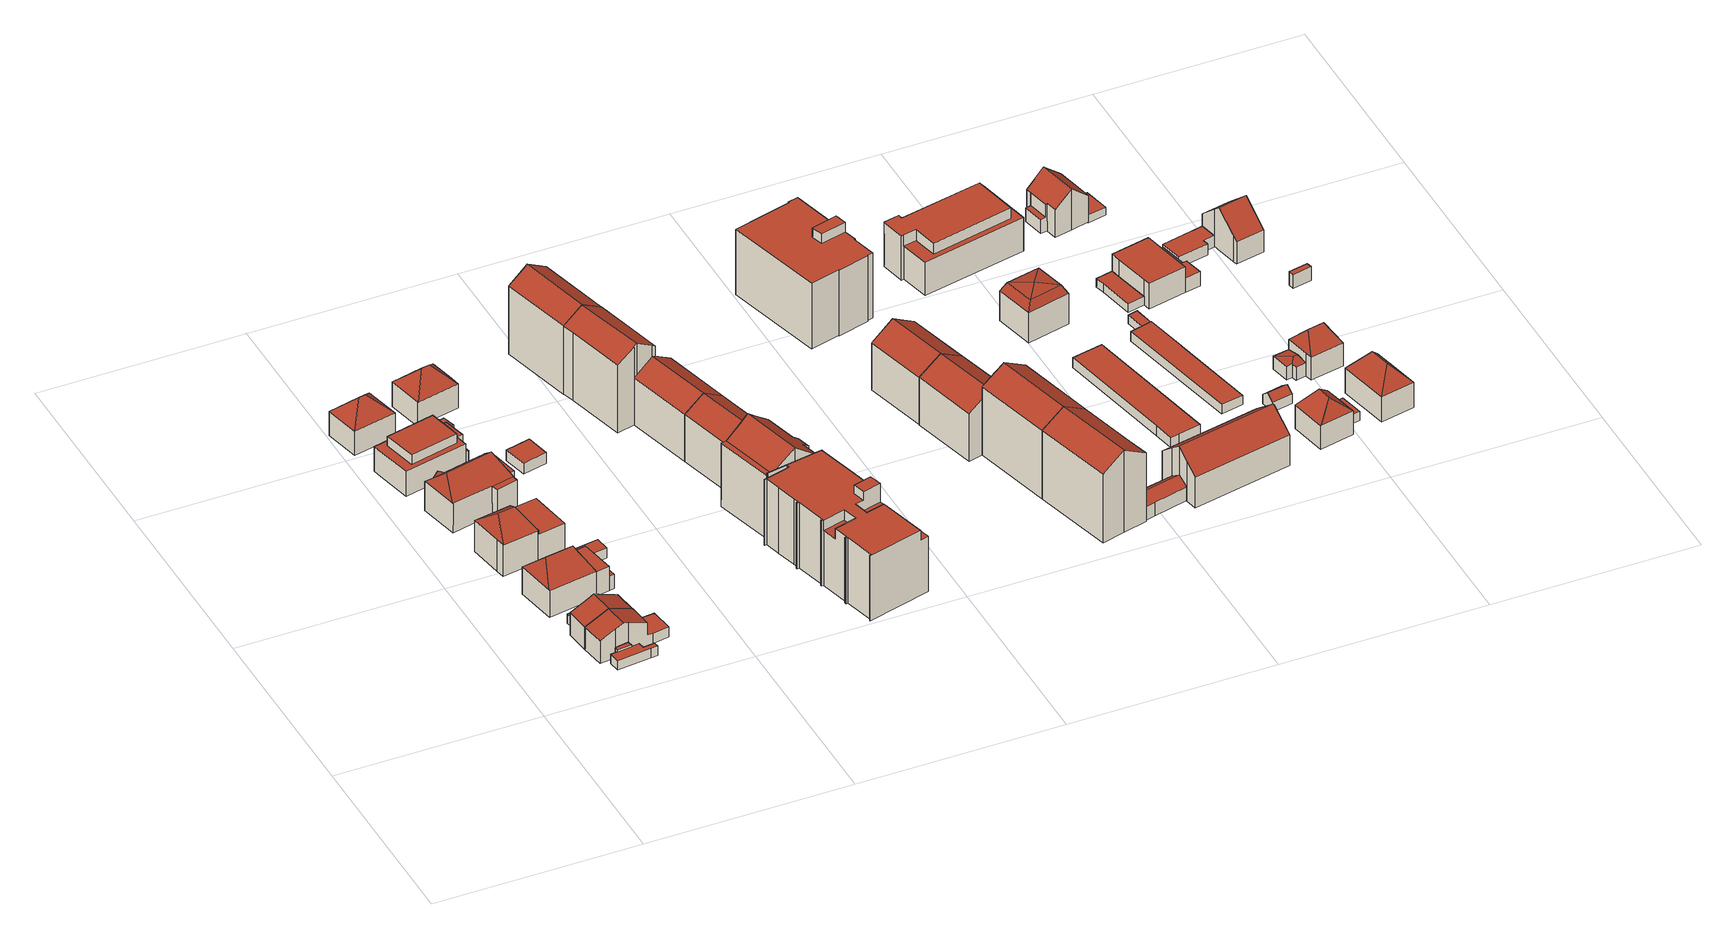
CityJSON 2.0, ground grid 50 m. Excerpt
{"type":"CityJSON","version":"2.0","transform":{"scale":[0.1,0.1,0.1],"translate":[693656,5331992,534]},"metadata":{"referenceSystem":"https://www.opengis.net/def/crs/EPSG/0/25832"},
"CityObjects":{
"building1":{"type":"Building","attributes":{"Gemeindeschluessel":"09162000","HoeheDach":"537.433","HoeheGrund":"534.590","Methode":"3100","NiedrigsteTraufeDesGebaeudes":"537.433","Geometrietyp2DReferenz":"3000","function":"51009_1610","roofType":"1000","measuredHeight":2.84},"geometry":[{"type":"MultiSurface","lod":"2","boundaries":[[[0,1,2,3]],[[4,5,2,1]],[[6,4,1,0]],[[5,7,3,2]],[[7,6,0,3]],[[7,5,4,6]]],"semantics":{"surfaces":[{"type":"GroundSurface"},{"type":"WallSurface"},{"type":"RoofSurface"}],"values":[0,1,1,1,1,2]}}]},
"building2":{"type":"Building","attributes":{"Gemeindeschluessel":"09162000","HoeheDach":"536.976","HoeheGrund":"534.520","Methode":"1000","NiedrigsteTraufeDesGebaeudes":"536.976","Geometrietyp2DReferenz":"3000","function":"31001_2000","roofType":"1000","measuredHeight":2.46},"geometry":[{"type":"MultiSurface","lod":"2","boundaries":[[[8,9,10,11]],[[12,13,14,15]],[[16,17,18,19]],[[20,21,9,8]],[[15,22,20,8,11,16,19,23,12]],[[24,22,15,14]],[[24,14,13,25,18,17,10,9,21]],[[11,10,17,16]],[[23,25,13,12]],[[19,18,25,23]],[[22,24,21,20]]],"semantics":{"surfaces":[{"type":"WallSurface"},{"type":"GroundSurface"},{"type":"RoofSurface"}],"values":[0,0,0,0,1,0,2,0,0,0,0]}}]},
"building3":{"type":"Building","attributes":{"Gemeindeschluessel":"09162000","HoeheDach":"536.908","HoeheGrund":"534.530","Methode":"1000","NiedrigsteTraufeDesGebaeudes":"536.908","Geometrietyp2DReferenz":"3000","function":"31001_2000","roofType":"1000","measuredHeight":2.38},"geometry":[{"type":"MultiSurface","lod":"2","boundaries":[[[26,27,28,29]],[[27,30,31,28]],[[32,26,29,33]],[[34,32,33,35]],[[32,34,36,30,27,26]],[[36,34,35,37]],[[29,28,31,37,35,33]],[[30,36,37,31]]],"semantics":{"surfaces":[{"type":"WallSurface"},{"type":"RoofSurface"},{"type":"GroundSurface"}],"values":[0,0,0,0,1,0,2,0]}}]},
"building4":{"type":"Building","attributes":{"Gemeindeschluessel":"09162000","HoeheDach":"537.511","HoeheGrund":"534.600","Methode":"3100","NiedrigsteTraufeDesGebaeudes":"537.511","Geometrietyp2DReferenz":"3000","function":"51009_1610","roofType":"1000","measuredHeight":2.91},"geometry":[{"type":"MultiSurface","lod":"2","boundaries":[[[38,39,40,41]],[[39,38,42,43]],[[40,39,43,44]],[[41,40,44,45]],[[38,41,45,42]],[[45,44,43,42]]],"semantics":{"surfaces":[{"type":"RoofSurface"},{"type":"WallSurface"},{"type":"GroundSurface"}],"values":[0,1,1,1,1,2]}}]},
"building5":{"type":"Building","attributes":{"Gemeindeschluessel":"09162000","HoeheDach":"543.090","HoeheGrund":"534.560","Methode":"2000","NiedrigsteTraufeDesGebaeudes":"537.592","Geometrietyp2DReferenz":"3000","function":"31001_1000","roofType":"3100","measuredHeight":8.53,"storeysAboveGround":2},"geometry":[{"type":"MultiSurface","lod":"2","boundaries":[[[46,42,47,48,49,50]],[[49,48,51,52]],[[46,50,53,54]],[[52,53,50,49]],[[55,56,57,58,59]],[[60,59,58,45]],[[61,60,45,42,46,54]],[[61,55,59,60]],[[42,45,58,57,47]],[[61,54,53,52,51,56,55]],[[56,51,48,47,57]]],"semantics":{"surfaces":[{"type":"WallSurface"},{"type":"RoofSurface"},{"type":"GroundSurface"}],"values":[0,0,0,1,1,0,2,0,0,0,1]}}]},
"building6":{"type":"Building","attributes":{"Gemeindeschluessel":"09162000","HoeheDach":"543.070","HoeheGrund":"534.570","Methode":"2000","NiedrigsteTraufeDesGebaeudes":"537.320","Geometrietyp2DReferenz":"3000","function":"31001_1000","roofType":"3100","measuredHeight":8.5,"storeysAboveGround":2},"geometry":[{"type":"MultiSurface","lod":"2","boundaries":[[[62,63,64,65]],[[66,67,68,69,56]],[[54,70,63,62]],[[71,72,73,74]],[[65,64,75,76]],[[77,73,72,75,64,63,70,78]],[[78,69,68,77]],[[79,80,66,56,55]],[[81,79,55,61]],[[2,80,79,81]],[[2,3,67,66,80]],[[3,2,81,61,54,62,65,76,71,74]],[[76,75,72,71]],[[3,74,73,77,68,67]],[[54,61,55,56,69,78,70]]],"semantics":{"surfaces":[{"type":"WallSurface"},{"type":"RoofSurface"},{"type":"GroundSurface"}],"values":[0,1,0,0,0,1,0,1,0,0,0,2,0,0,0]}}]},
"building7":{"type":"Building","attributes":{"Gemeindeschluessel":"09162000","HoeheDach":"546.330","HoeheGrund":"534.430","Methode":"2000","NiedrigsteTraufeDesGebaeudes":"538.160","Geometrietyp2DReferenz":"3000","function":"31001_1000","roofType":"3200","measuredHeight":11.9,"storeysAboveGround":3},"geometry":[{"type":"MultiSurface","lod":"2","boundaries":[[[82,83,84,85,86]],[[87,88,89,90]],[[84,91,92,93,94,85]],[[95,96,88,87,97,98,99]],[[100,101,82,86,102]],[[85,94,86]],[[103,104,105,106,99,98]],[[107,108,83,82,101,100,96,95,109,110,111]],[[86,94,93,102]],[[110,105,104,111]],[[90,112,97,87]],[[109,106,105,110]],[[108,91,84,83]],[[92,113,89,88,102,93]],[[107,111,104,103,112,90,89,113]],[[100,102,88,96]],[[108,107,113,92,91]],[[95,99,106,109]],[[98,97,112,103]]],"semantics":{"surfaces":[{"type":"WallSurface"},{"type":"RoofSurface"},{"type":"GroundSurface"}],"values":[0,0,1,0,0,1,1,2,1,0,1,0,0,1,0,0,0,0,0]}}]},
"building8":{"type":"Building","attributes":{"Gemeindeschluessel":"09162000","HoeheDach":"546.930","HoeheGrund":"534.476","Methode":"2000","NiedrigsteTraufeDesGebaeudes":"541.800","Geometrietyp2DReferenz":"3000","function":"31001_1000","roofType":"3200","measuredHeight":12.45,"storeysAboveGround":3},"geometry":[{"type":"MultiSurface","lod":"2","boundaries":[[[114,115,116,117,118]],[[119,120,121,122,123]],[[124,115,114,125,126,127,128,129]],[[125,114,118,130,131]],[[123,132,133,119]],[[126,125,131,132,123]],[[118,117,134,130]],[[124,129,120,119,133,135,136]],[[126,123,122,127]],[[127,122,121,128]],[[116,136,135,137,134,117]],[[135,133,132,137]],[[130,134,137,132,131]],[[128,121,120,129]],[[124,136,116,115]]],"semantics":{"surfaces":[{"type":"WallSurface"},{"type":"RoofSurface"},{"type":"GroundSurface"}],"values":[0,1,2,0,0,0,1,0,0,0,1,1,1,0,0]}}]},
"building9":{"type":"Building","attributes":{"Gemeindeschluessel":"09162000","HoeheDach":"545.220","HoeheGrund":"534.450","Methode":"2000","NiedrigsteTraufeDesGebaeudes":"540.860","Geometrietyp2DReferenz":"3000","function":"31001_1000","roofType":"3200","measuredHeight":10.77,"storeysAboveGround":2},"geometry":[{"type":"MultiSurface","lod":"2","boundaries":[[[138,139,140,141]],[[142,140,143]],[[141,140,142,144]],[[145,146,139]],[[142,143,146,145]],[[144,142,145,147]],[[147,138,141,144]],[[146,143,140,139]],[[147,145,139,138]]],"semantics":{"surfaces":[{"type":"WallSurface"},{"type":"RoofSurface"},{"type":"GroundSurface"}],"values":[0,1,0,1,1,0,2,1,0]}}]},
"building10":{"type":"Building","attributes":{"Gemeindeschluessel":"09162000","HoeheDach":"546.510","HoeheGrund":"534.370","Methode":"2000","NiedrigsteTraufeDesGebaeudes":"542.050","Geometrietyp2DReferenz":"3000","function":"31001_1000","roofType":"3200","measuredHeight":12.14,"storeysAboveGround":3},"geometry":[{"type":"MultiSurface","lod":"2","boundaries":[[[148,149,150,151,152]],[[153,154,155,156,157]],[[158,148,152,157,156]],[[159,160,161,162,163,164,165,151,150,166]],[[167,168,169,170,171,165,164,172]],[[173,174,175,168,167]],[[176,177,170,169,178]],[[179,180,160,181]],[[181,160,159,182]],[[183,166,150,149]],[[158,156,155,184]],[[185,186,187,163,162]],[[188,185,162,161]],[[184,155,154,189]],[[190,189,154,153,191]],[[171,191,153,157,152,151,165]],[[187,172,164,163]],[[186,173,167,172,187]],[[177,190,191,171,170]],[[160,180,161]],[[188,161,180,179]],[[190,177,176,174,173,186,185,188,179,181,182,183,149,148,158,184,189]],[[176,178,175,174]],[[175,178,169,168]],[[183,182,159,166]]],"semantics":{"surfaces":[{"type":"WallSurface"},{"type":"RoofSurface"},{"type":"GroundSurface"}],"values":[0,1,0,1,1,0,0,0,0,0,0,0,0,0,0,1,1,0,0,1,0,2,0,1,0]}}]},
"building11":{"type":"Building","attributes":{"Gemeindeschluessel":"09162000","HoeheDach":"543.400","HoeheGrund":"534.323","Methode":"2000","NiedrigsteTraufeDesGebaeudes":"537.900","Geometrietyp2DReferenz":"3000","function":"31001_1000","roofType":"1000","measuredHeight":9.08,"storeysAboveGround":3},"geometry":[{"type":"MultiSurface","lod":"2","boundaries":[[[192,193,194,195,196,197]],[[198,199,200,201]],[[202,203,204,205]],[[206,207,208,209]],[[210,211,193,192,197,212,213,198,201,202,205,214,215,216]],[[201,200,203,202]],[[217,218,207,206]],[[219,220,216,215,214,221]],[[222,221,214,205,204]],[[212,223,224,213]],[[225,218,217,226,227,228]],[[229,230,220,219,221,231]],[[221,222,232,231]],[[197,196,223,212]],[[213,224,199,198]],[[211,233,194,193]],[[209,208,228,227]],[[207,218,225,228,208]],[[210,216,220,230,234]],[[210,234,233,211]],[[235,234,230,229,231,232]],[[195,194,233,234,235,232,222,204,203,200,199,224,223,196],[227,226,217,206,209]]],"semantics":{"surfaces":[{"type":"WallSurface"},{"type":"GroundSurface"},{"type":"RoofSurface"}],"values":[0,0,0,0,1,0,0,0,0,0,0,2,0,0,0,0,0,2,0,0,0,2]}}]},
"building12":{"type":"Building","attributes":{"Gemeindeschluessel":"09162000","HoeheDach":"537.116","HoeheGrund":"534.410","Methode":"1000","NiedrigsteTraufeDesGebaeudes":"537.116","Geometrietyp2DReferenz":"3000","function":"31001_2000","roofType":"1000","measuredHeight":2.71,"storeysAboveGround":1},"geometry":[{"type":"MultiSurface","lod":"2","boundaries":[[[236,237,238,239]],[[240,241,237,236]],[[237,241,242,238]],[[239,243,240,236]],[[239,238,242,243]],[[243,242,241,240]]],"semantics":{"surfaces":[{"type":"WallSurface"},{"type":"RoofSurface"},{"type":"GroundSurface"}],"values":[0,0,1,2,0,0]}}]},
"building13":{"type":"Building","attributes":{"Gemeindeschluessel":"09162000","HoeheDach":"537.000","HoeheGrund":"534.422","Methode":"2000","NiedrigsteTraufeDesGebaeudes":"537.000","Geometrietyp2DReferenz":"3000","function":"31001_2000","roofType":"1000","measuredHeight":2.58,"storeysAboveGround":1},"geometry":[{"type":"MultiSurface","lod":"2","boundaries":[[[244,245,246,247]],[[248,249,250,251]],[[248,251,252,244,247,253]],[[252,254,245,244]],[[251,250,254,252]],[[247,246,255,253]],[[255,246,245,254,250,249]],[[253,255,249,248]]],"semantics":{"surfaces":[{"type":"WallSurface"},{"type":"GroundSurface"},{"type":"RoofSurface"}],"values":[0,0,1,0,0,0,2,0]}}]},
"building14":{"type":"Building","attributes":{"Gemeindeschluessel":"09162000","HoeheDach":"545.300","HoeheGrund":"534.420","Methode":"2000","NiedrigsteTraufeDesGebaeudes":"540.833","Geometrietyp2DReferenz":"3000","function":"31001_1000","roofType":"3200","measuredHeight":10.88,"storeysAboveGround":2},"geometry":[{"type":"MultiSurface","lod":"2","boundaries":[[[256,257,258,259]],[[260,261,262,263]],[[261,264,265,262]],[[260,263,266,256,259,267]],[[268,258,257,269,270]],[[265,270,269,262]],[[268,270,265,264]],[[259,258,268,267]],[[260,267,268,264,261]],[[266,269,257,256]],[[263,262,269,266]]],"semantics":{"surfaces":[{"type":"WallSurface"},{"type":"RoofSurface"},{"type":"GroundSurface"}],"values":[0,0,1,2,1,1,1,0,0,0,0]}}]},
"building15":{"type":"Building","attributes":{"Gemeindeschluessel":"09162000","HoeheDach":"537.300","HoeheGrund":"534.429","Methode":"2000","NiedrigsteTraufeDesGebaeudes":"537.300","Geometrietyp2DReferenz":"3000","function":"31001_2000","roofType":"1000","measuredHeight":2.87,"storeysAboveGround":1},"geometry":[{"type":"MultiSurface","lod":"2","boundaries":[[[271,272,273,274]],[[271,275,276,272]],[[272,276,277,273]],[[274,278,275,271]],[[278,277,276,275]],[[273,277,278,274]]],"semantics":{"surfaces":[{"type":"GroundSurface"},{"type":"WallSurface"},{"type":"RoofSurface"}],"values":[0,1,1,1,2,1]}}]},
"building16":{"type":"Building","attributes":{"Gemeindeschluessel":"09162000","HoeheDach":"554.650","HoeheGrund":"534.880","Methode":"2000","NiedrigsteTraufeDesGebaeudes":"535.790","Geometrietyp2DReferenz":"3000","function":"31001_1000","roofType":"1000","measuredHeight":19.77,"storeysAboveGround":5},"geometry":[{"type":"MultiSurface","lod":"2","boundaries":[[[279,280,281,282,283]],[[284,285,286,287,288,289]],[[290,291,292,293,294,295]],[[296,297,298,299]],[[300,301,302,303]],[[304,305,306,307]],[[308,309,310,311]],[[312,313,314,315]],[[315,314,316,317]],[[318,319,320,321]],[[322,323,324,325]],[[326,327,328,329]],[[330,331,323,322]],[[298,297,332,333]],[[334,335,336,337,338,339]],[[340,341,342,343,344,280,279,345,346,347,284,289,348,349,350,312,315,317,318,321,351,329,328,330,322,325,352,353,354,355,356,357,299,298,333,358,359,308,311,360,361,362,363,364]],[[365,366,292,291,362,361]],[[341,340,294,293,367,368]],[[321,320,369,351]],[[318,317,316,305,304,303,302,319]],[[358,370,371,359]],[[372,365,361,360]],[[373,336,335,374,375,376]],[[376,375,377,378]],[[343,342,379,380,339,338]],[[357,381,296,299]],[[350,382,313,312]],[[354,383,384,355]],[[282,281,385,386]],[[344,385,281,280]],[[341,368,379,342]],[[289,288,387,348]],[[388,345,279,283]],[[311,310,372,360]],[[374,335,334,389]],[[332,370,358,333]],[[328,327,331,330]],[[294,340,364,295]],[[307,306,301,300]],[[390,391,287,286]],[[378,377,391,390]],[[304,307,300,303]],[[373,376,378,390,286,285,392,393,388,283]],[[351,369,326,329]],[[352,394,395,353]],[[348,387,396,349]],[[345,388,393,346]],[[359,371,309,308]],[[282,386,337,336,373,283]],[[325,324,394,352]],[[349,396,382,350]],[[355,384,397,356]],[[356,397,381,357]],[[346,393,392,347]],[[380,389,334,339]],[[363,290,295,364]],[[292,366,367,293]],[[344,343,338,337,386,385]],[[290,363,362,291]],[[326,369,320,319,302,301,306,305,316,314,313,382,396,387,288,287,391,377,375,374,389,380,379,368,367,366,365,372,310,309,371,370,332,297,296,381,397,384,383,395,394,324,323,331,327]],[[353,395,383,354]],[[347,392,285,284]]],"semantics":{"surfaces":[{"type":"WallSurface"},{"type":"RoofSurface"},{"type":"GroundSurface"}],"values":[0,0,1,0,0,0,0,0,0,0,0,0,0,0,1,2,0,0,0,0,0,0,0,0,0,0,0,0,1,0,0,0,0,0,0,0,0,0,0,0,0,1,1,0,0,0,0,0,0,0,0,0,0,0,0,0,0,0,0,1,0,0]}}]},
"building17":{"type":"Building","attributes":{"Gemeindeschluessel":"09162000","HoeheDach":"555.956","HoeheGrund":"534.720","Methode":"1000","NiedrigsteTraufeDesGebaeudes":"552.832","Geometrietyp2DReferenz":"3000","function":"31001_1000","roofType":"3100","measuredHeight":21.24,"storeysAboveGround":6},"geometry":[{"type":"MultiSurface","lod":"2","boundaries":[[[398,399,400,401,402,403,404]],[[405,406,407,408]],[[409,401,410,411]],[[412,400,399,413]],[[414,415,406,405]],[[416,403,402,417]],[[411,410,415,414]],[[408,407,418,419]],[[398,404,420,421,422]],[[418,407,406,415,410,401,400,423]],[[417,409,411,414,405,408,419,424,412,413,422,421,420,416]],[[417,402,401,409]],[[420,404,403,416]],[[424,423,400,412]],[[413,399,398,422]],[[419,418,423,424]]],"semantics":{"surfaces":[{"type":"RoofSurface"},{"type":"WallSurface"},{"type":"GroundSurface"}],"values":[0,1,1,1,1,1,1,1,1,0,2,1,1,1,1,1]}}]},
"building18":{"type":"Building","attributes":{"Gemeindeschluessel":"09162000","HoeheDach":"555.990","HoeheGrund":"534.520","Methode":"1000","NiedrigsteTraufeDesGebaeudes":"552.823","Geometrietyp2DReferenz":"3000","function":"31001_1000","roofType":"3100","measuredHeight":21.47,"storeysAboveGround":6},"geometry":[{"type":"MultiSurface","lod":"2","boundaries":[[[425,399,426,427]],[[428,429,427,430]],[[431,432,428,430,433,434]],[[433,426,399,434]],[[430,427,426,433]],[[423,425,427,429]],[[432,423,429,428]],[[431,425,423,432]],[[434,399,425,431]]],"semantics":{"surfaces":[{"type":"RoofSurface"},{"type":"WallSurface"},{"type":"GroundSurface"}],"values":[0,1,2,1,1,0,1,1,1]}}]},
"building19":{"type":"Building","attributes":{"Gemeindeschluessel":"09162000","HoeheDach":"555.900","HoeheGrund":"534.736","Methode":"2000","NiedrigsteTraufeDesGebaeudes":"549.100","Geometrietyp2DReferenz":"3000","function":"31001_9998","roofType":"3100","measuredHeight":21.16,"storeysAboveGround":5},"geometry":[{"type":"MultiSurface","lod":"2","boundaries":[[[435,436,437,438,439,440]],[[441,442,443,444,445]],[[438,437,446,447]],[[448,449,450,451]],[[435,452,453,454,448,451,455,456,457,458,436]],[[459,460,461,462]],[[455,451,450,463,464]],[[455,464,465,456]],[[462,461,466,467]],[[467,466,468,446,437,436,458,469]],[[448,454,442,441,449]],[[457,470,469,458]],[[452,444,443,453]],[[463,450,449,441,445,471]],[[459,462,467,469,470]],[[453,443,442,454]],[[447,472,439,438]],[[452,435,440,471,445,444]],[[446,468,472,447]],[[460,465,464,463,471,440,439,472,468,466,461]],[[465,460,459,470,457,456]]],"semantics":{"surfaces":[{"type":"WallSurface"},{"type":"RoofSurface"},{"type":"GroundSurface"}],"values":[0,1,1,0,2,0,0,0,0,0,0,0,0,1,1,0,0,0,0,1,0]}}]},
"building20":{"type":"Building","attributes":{"Gemeindeschluessel":"09162000","HoeheDach":"550.487","HoeheGrund":"534.710","Methode":"1000","NiedrigsteTraufeDesGebaeudes":"547.212","Geometrietyp2DReferenz":"3000","function":"31001_1000","roofType":"3100","measuredHeight":15.78,"storeysAboveGround":4},"geometry":[{"type":"MultiSurface","lod":"2","boundaries":[[[473,474,475,457]],[[476,475,474,477]],[[448,478,479,480]],[[478,481,482,476,477,479]],[[483,482,481,451]],[[480,479,477,484]],[[456,476,482,483]],[[451,481,478,448]],[[456,483,451,448,480,484,473,457]],[[457,475,476,456]],[[484,477,474,473]]],"semantics":{"surfaces":[{"type":"WallSurface"},{"type":"RoofSurface"},{"type":"GroundSurface"}],"values":[0,1,0,1,0,0,0,0,2,0,0]}}]},
"building21":{"type":"Building","attributes":{"Gemeindeschluessel":"09162000","HoeheDach":"550.501","HoeheGrund":"534.710","Methode":"1000","NiedrigsteTraufeDesGebaeudes":"547.191","Geometrietyp2DReferenz":"3000","function":"31001_1000","roofType":"3100","measuredHeight":15.79,"storeysAboveGround":4},"geometry":[{"type":"MultiSurface","lod":"2","boundaries":[[[417,485,486,416]],[[473,474,477,484]],[[411,487,488,409]],[[414,489,487,411]],[[477,474,490,491,486,485]],[[416,486,491,420]],[[484,477,479,480]],[[492,490,474,473]],[[489,479,477,485,488,487]],[[420,491,490,492]],[[409,488,485,417]],[[480,479,489,414]],[[484,480,414,411,409,417,416,420,492,473]]],"semantics":{"surfaces":[{"type":"WallSurface"},{"type":"RoofSurface"},{"type":"GroundSurface"}],"values":[0,0,0,0,1,0,0,0,1,0,0,0,2]}}]},
"building22":{"type":"Building","attributes":{"Gemeindeschluessel":"09162000","HoeheDach":"551.042","HoeheGrund":"534.720","Methode":"1000","NiedrigsteTraufeDesGebaeudes":"547.466","Geometrietyp2DReferenz":"3000","function":"31001_1000","roofType":"3100","measuredHeight":16.32,"storeysAboveGround":4},"geometry":[{"type":"MultiSurface","lod":"2","boundaries":[[[493,494,495,496,497]],[[497,496,498,499]],[[500,501,502,503,504]],[[505,506,494,493]],[[500,504,505,493,497,499,507]],[[508,498,496,495,502,501]],[[507,508,501,500]],[[504,503,506,505]],[[495,494,506,503,502]],[[499,498,508,507]]],"semantics":{"surfaces":[{"type":"WallSurface"},{"type":"GroundSurface"},{"type":"RoofSurface"}],"values":[0,0,0,0,1,2,0,0,2,0]}}]},
"building23":{"type":"Building","attributes":{"Gemeindeschluessel":"09162000","HoeheDach":"550.979","HoeheGrund":"534.750","Methode":"1000","NiedrigsteTraufeDesGebaeudes":"547.448","Geometrietyp2DReferenz":"3000","function":"31001_1000","roofType":"3100","measuredHeight":16.23,"storeysAboveGround":4},"geometry":[{"type":"MultiSurface","lod":"2","boundaries":[[[509,502,510,511,512]],[[513,514,502,509,515]],[[516,517,513,515,518]],[[517,519,514,513]],[[516,511,510,519,517]],[[515,509,512,518]],[[518,512,511,516]],[[502,514,519,510]]],"semantics":{"surfaces":[{"type":"RoofSurface"},{"type":"WallSurface"},{"type":"GroundSurface"}],"values":[0,1,2,1,1,1,1,0]}}]},
"building24":{"type":"Building","attributes":{"Gemeindeschluessel":"09162000","HoeheDach":"556.576","HoeheGrund":"534.720","Methode":"1000","NiedrigsteTraufeDesGebaeudes":"553.015","Geometrietyp2DReferenz":"3000","function":"31001_1000","roofType":"3100","measuredHeight":21.86,"storeysAboveGround":6},"geometry":[{"type":"MultiSurface","lod":"2","boundaries":[[[520,521,522,523,524]],[[525,526,527,528,529]],[[530,521,520,531]],[[532,533,525,529]],[[525,533,523,522,534,526]],[[531,520,524,535]],[[527,526,534,536]],[[536,534,522,521,530]],[[535,524,523,533,532]],[[535,532,529,528,527,536,530,531]]],"semantics":{"surfaces":[{"type":"RoofSurface"},{"type":"WallSurface"},{"type":"GroundSurface"}],"values":[0,1,1,1,0,1,1,1,1,2]}}]},
"building25":{"type":"Building","attributes":{"Gemeindeschluessel":"09162000","HoeheDach":"556.576","HoeheGrund":"534.690","Methode":"1000","NiedrigsteTraufeDesGebaeudes":"553.008","Geometrietyp2DReferenz":"3000","function":"31001_1000","roofType":"3100","measuredHeight":21.89,"storeysAboveGround":6},"geometry":[{"type":"MultiSurface","lod":"2","boundaries":[[[493,505,537,532,535,499,497]],[[523,533,538,539,540]],[[524,523,540,541,542,543]],[[505,539,538,537]],[[499,543,542,497]],[[535,524,543,499]],[[493,541,540,539,505]],[[532,533,523,524,535]],[[497,542,541,493]],[[537,538,533,532]]],"semantics":{"surfaces":[{"type":"GroundSurface"},{"type":"RoofSurface"},{"type":"WallSurface"}],"values":[0,1,1,2,2,2,2,2,2,2]}}]},
"building26":{"type":"Building","attributes":{"Gemeindeschluessel":"09162000","HoeheDach":"554.630","HoeheGrund":"534.620","Methode":"2000","NiedrigsteTraufeDesGebaeudes":"552.080","Geometrietyp2DReferenz":"3000","function":"31001_1000","roofType":"1000","measuredHeight":20.01,"storeysAboveGround":6},"geometry":[{"type":"MultiSurface","lod":"2","boundaries":[[[544,545,546,547]],[[548,549,550,551]],[[552,549,548,553]],[[554,555,556,557]],[[558,559,560,561]],[[562,545,544,563]],[[564,565,552,553]],[[561,560,566,567]],[[554,568,569,570,546,545,562,555]],[[566,571,572,567]],[[573,547,546,570]],[[574,575,569,568]],[[576,577,565,564]],[[563,544,547,573]],[[557,556,559,558]],[[572,578,576,564,553,548,551,574,568,554,557,558,561,567]],[[566,560,559,556,555,562,563,573,570,569,575,550,549,552,565,577,579,571]],[[578,579,577,576]],[[572,571,579,578]],[[551,550,575,574]]],"semantics":{"surfaces":[{"type":"RoofSurface"},{"type":"WallSurface"},{"type":"GroundSurface"}],"values":[0,1,1,1,1,1,1,1,1,1,1,1,1,1,1,2,0,1,1,1]}}]},
"building27":{"type":"Building","attributes":{"Gemeindeschluessel":"09162000","HoeheDach":"540.052","HoeheGrund":"534.750","Methode":"1000","NiedrigsteTraufeDesGebaeudes":"538.382","Geometrietyp2DReferenz":"3000","function":"31001_1000","roofType":"3100","measuredHeight":5.3,"storeysAboveGround":1},"geometry":[{"type":"MultiSurface","lod":"2","boundaries":[[[580,581,582,583]],[[584,585,586,587,588,589,580,583]],[[590,591,592,593,594]],[[584,595,596,585]],[[590,594,586,585,596,597]],[[584,583,582,598,595]],[[588,592,591,581,580,589]],[[598,590,597]],[[587,593,592,588]],[[597,596,595,598]],[[591,590,598,582,581]],[[586,594,593,587]]],"semantics":{"surfaces":[{"type":"WallSurface"},{"type":"GroundSurface"},{"type":"RoofSurface"}],"values":[0,1,2,0,0,0,0,0,0,2,2,0]}}]},
"building28":{"type":"Building","attributes":{"Gemeindeschluessel":"09162000","HoeheDach":"547.535","HoeheGrund":"534.740","Methode":"1000","NiedrigsteTraufeDesGebaeudes":"542.788","Geometrietyp2DReferenz":"3000","function":"31001_1000","roofType":"3100","measuredHeight":12.79,"storeysAboveGround":2},"geometry":[{"type":"MultiSurface","lod":"2","boundaries":[[[599,600,601,602,603]],[[604,605,600,599,606]],[[607,608,609,610]],[[606,599,603,611]],[[612,613,605,604]],[[611,603,602,614]],[[614,602,601,608,607]],[[610,609,615,616]],[[616,615,613,612]],[[614,607,610,616,612,604,606,611]],[[605,613,615,609,608,601,600]]],"semantics":{"surfaces":[{"type":"RoofSurface"},{"type":"WallSurface"},{"type":"GroundSurface"}],"values":[0,1,1,1,1,1,1,1,1,2,0]}}]},
"building29":{"type":"Building","attributes":{"Gemeindeschluessel":"09162000","HoeheDach":"537.146","HoeheGrund":"534.540","Methode":"1000","NiedrigsteTraufeDesGebaeudes":"537.146","Geometrietyp2DReferenz":"3000","function":"31001_2000","roofType":"1000","measuredHeight":2.61},"geometry":[{"type":"MultiSurface","lod":"2","boundaries":[[[617,618,619,620,621]],[[622,623,617,621]],[[619,624,625,626,627,622,621,620]],[[619,618,628,624]],[[625,629,630,626]],[[626,630,631,627]],[[624,628,629,625]],[[617,623,631,630,629,628,618]],[[627,631,623,622]]],"semantics":{"surfaces":[{"type":"WallSurface"},{"type":"GroundSurface"},{"type":"RoofSurface"}],"values":[0,0,1,0,0,0,0,2,0]}}]},
"building30":{"type":"Building","attributes":{"Gemeindeschluessel":"09162000","HoeheDach":"545.450","HoeheGrund":"534.642","Methode":"2000","NiedrigsteTraufeDesGebaeudes":"542.606","Geometrietyp2DReferenz":"3000","function":"31001_1000","roofType":"3500","measuredHeight":10.81,"storeysAboveGround":2},"geometry":[{"type":"MultiSurface","lod":"2","boundaries":[[[632,633,634,635]],[[636,637,638]],[[639,638,640]],[[638,637,640]],[[632,635,641,642,643]],[[641,639,640,642]],[[642,640,637,644,643]],[[633,632,643,644]],[[636,645,644,637]],[[634,645,641,635]],[[636,638,639]],[[633,644,645,634]],[[645,636,639,641]]],"semantics":{"surfaces":[{"type":"GroundSurface"},{"type":"RoofSurface"},{"type":"WallSurface"}],"values":[0,1,1,1,2,1,1,2,1,2,1,2,1]}}]},
"building31":{"type":"Building","attributes":{"Gemeindeschluessel":"09162000","HoeheDach":"546.450","HoeheGrund":"534.666","Methode":"2000","NiedrigsteTraufeDesGebaeudes":"543.570","Geometrietyp2DReferenz":"3000","function":"31001_1000","roofType":"1000","measuredHeight":11.78,"storeysAboveGround":4},"geometry":[{"type":"MultiSurface","lod":"2","boundaries":[[[646,647,648,649]],[[650,651,652,653]],[[654,655,656,657]],[[658,659,660,661]],[[651,662,663,664,665,666,648,647,667,668,652]],[[669,666,665,670]],[[671,656,655,660,659,672,673,646,649,669,670,674]],[[675,662,651,650]],[[670,665,664,674]],[[658,653,652,668,672,659]],[[676,677,671,674,664]],[[677,657,656,671]],[[673,667,647,646]],[[677,676,678,675,650,653,658,661,654,657]],[[678,663,662,675]],[[649,648,666,669]],[[672,668,667,673]],[[654,661,660,655]],[[676,664,663,678]]],"semantics":{"surfaces":[{"type":"WallSurface"},{"type":"RoofSurface"},{"type":"GroundSurface"}],"values":[0,0,0,0,1,0,1,0,0,0,0,0,0,2,0,0,0,0,0]}}]},
"building32":{"type":"Building","attributes":{"Gemeindeschluessel":"09162000","HoeheDach":"537.031","HoeheGrund":"534.535","Methode":"2000","NiedrigsteTraufeDesGebaeudes":"536.797","Geometrietyp2DReferenz":"3000","function":"31001_2000","roofType":"1000","measuredHeight":2.5},"geometry":[{"type":"MultiSurface","lod":"2","boundaries":[[[679,680,681,682,683,684,685]],[[680,686,687,681]],[[685,688,689,679]],[[690,691,692,693,684,683]],[[682,694,690,683]],[[690,694,687,686,691]],[[679,689,692,691,686,680]],[[693,692,689,688]],[[681,687,694,682]],[[684,693,688,685]]],"semantics":{"surfaces":[{"type":"GroundSurface"},{"type":"WallSurface"},{"type":"RoofSurface"}],"values":[0,1,1,1,1,2,1,2,1,1]}}]},
"building33":{"type":"Building","attributes":{"Gemeindeschluessel":"09162000","HoeheDach":"539.032","HoeheGrund":"535.069","Methode":"1000","NiedrigsteTraufeDesGebaeudes":"537.626","Geometrietyp2DReferenz":"3000","function":"31001_2000","roofType":"3100","measuredHeight":3.96},"geometry":[{"type":"MultiSurface","lod":"2","boundaries":[[[695,696,697,698]],[[698,697,699,700,701]],[[702,699,697,696]],[[703,704,702,696,695]],[[698,701,703,695]],[[704,700,699,702]],[[701,700,704,703]]],"semantics":{"surfaces":[{"type":"WallSurface"},{"type":"RoofSurface"},{"type":"GroundSurface"}],"values":[0,0,1,0,2,1,0]}}]},
"building34":{"type":"Building","attributes":{"Gemeindeschluessel":"09162000","HoeheDach":"545.540","HoeheGrund":"535.194","Methode":"2000","NiedrigsteTraufeDesGebaeudes":"541.486","Geometrietyp2DReferenz":"3000","function":"31001_1000","roofType":"3200","measuredHeight":10.35,"storeysAboveGround":3},"geometry":[{"type":"MultiSurface","lod":"2","boundaries":[[[705,706,707,708]],[[709,710,711,712,706]],[[713,705,708,714,715]],[[712,707,706]],[[714,716,717,715]],[[711,717,716,707,712]],[[708,707,716,714]],[[713,709,706,705]],[[717,711,710]],[[713,715,717,710,709]]],"semantics":{"surfaces":[{"type":"WallSurface"},{"type":"RoofSurface"},{"type":"GroundSurface"}],"values":[0,1,2,1,0,1,0,0,1,0]}}]},
"building35":{"type":"Building","attributes":{"Gemeindeschluessel":"09162000","HoeheDach":"536.837","HoeheGrund":"534.460","Methode":"1000","NiedrigsteTraufeDesGebaeudes":"536.837","Geometrietyp2DReferenz":"3000","function":"31001_2000","roofType":"1000","measuredHeight":2.38},"geometry":[{"type":"MultiSurface","lod":"2","boundaries":[[[718,719,720,721]],[[722,718,721,723,724,725]],[[722,726,719,718]],[[721,720,727,723]],[[728,729,727,720,719,726]],[[723,727,729,724]],[[725,728,726,722]],[[724,729,728,725]]],"semantics":{"surfaces":[{"type":"WallSurface"},{"type":"GroundSurface"},{"type":"RoofSurface"}],"values":[0,1,0,0,2,0,0,0]}}]},
"building36":{"type":"Building","attributes":{"Gemeindeschluessel":"09162000","HoeheDach":"541.368","HoeheGrund":"534.590","Methode":"1000","NiedrigsteTraufeDesGebaeudes":"541.368","Geometrietyp2DReferenz":"3000","function":"31001_1000","roofType":"1000","measuredHeight":6.78,"storeysAboveGround":2},"geometry":[{"type":"MultiSurface","lod":"2","boundaries":[[[730,731,732,733]],[[732,731,734,735,736,737]],[[738,734,731,730]],[[739,736,735,740]],[[732,737,741,742,733]],[[741,737,736,739]],[[730,733,742,741,739,740,738]],[[740,735,734,738]]],"semantics":{"surfaces":[{"type":"WallSurface"},{"type":"RoofSurface"},{"type":"GroundSurface"}],"values":[0,1,0,0,0,0,2,0]}}]},
"building37":{"type":"Building","attributes":{"Gemeindeschluessel":"09162000","HoeheDach":"537.648","HoeheGrund":"535.160","Methode":"2000","NiedrigsteTraufeDesGebaeudes":"537.648","Geometrietyp2DReferenz":"3000","function":"31001_2463","roofType":"1000","measuredHeight":2.49,"storeysAboveGround":1},"geometry":[{"type":"MultiSurface","lod":"2","boundaries":[[[743,744,745,746]],[[747,744,743,748]],[[749,746,745,750]],[[750,745,744,747]],[[748,743,746,749]],[[749,750,747,748]]],"semantics":{"surfaces":[{"type":"RoofSurface"},{"type":"WallSurface"},{"type":"GroundSurface"}],"values":[0,1,1,1,1,2]}}]},
"building38":{"type":"Building","attributes":{"Gemeindeschluessel":"09162000","HoeheDach":"545.790","HoeheGrund":"534.800","Methode":"2000","NiedrigsteTraufeDesGebaeudes":"538.550","Geometrietyp2DReferenz":"3000","function":"31001_1000","roofType":"3100","measuredHeight":10.99,"storeysAboveGround":2},"geometry":[{"type":"MultiSurface","lod":"2","boundaries":[[[751,752,753,754]],[[755,756,757,758]],[[751,754,759,760,761,755,758,762,763,764,765,766]],[[762,767,768,763]],[[765,769,770,766]],[[758,757,767,762]],[[760,771,772,761]],[[773,768,767,757,756,774]],[[775,776,770,769,773,774,772,771]],[[752,777,778,753]],[[763,768,773,764]],[[755,761,772,774,756]],[[759,775,771,760]],[[751,766,770,776,777,752]],[[764,773,769,765]],[[759,754,753,778,775]],[[777,776,775,778]]],"semantics":{"surfaces":[{"type":"WallSurface"},{"type":"GroundSurface"},{"type":"RoofSurface"}],"values":[0,0,1,0,0,0,0,2,2,2,0,0,0,0,0,0,0]}}]},
"building39":{"type":"Building","attributes":{"Gemeindeschluessel":"09162000","HoeheDach":"538.935","HoeheGrund":"534.996","Methode":"1000","NiedrigsteTraufeDesGebaeudes":"538.473","Geometrietyp2DReferenz":"3000","function":"31001_2000","roofType":"3200","measuredHeight":3.94,"storeysAboveGround":1},"geometry":[{"type":"MultiSurface","lod":"2","boundaries":[[[779,780,781,782,783]],[[784,785,786,787]],[[787,786,781,780]],[[784,787,780,779,788,789]],[[790,782,781,786]],[[784,789,791,792,785]],[[788,793,791,789]],[[779,783,793,788]],[[785,792,790,786]],[[791,793,783,782,790,792]]],"semantics":{"surfaces":[{"type":"WallSurface"},{"type":"GroundSurface"},{"type":"RoofSurface"}],"values":[0,0,0,1,2,0,0,0,2,2]}}]},
"building40":{"type":"Building","attributes":{"Gemeindeschluessel":"09162000","HoeheDach":"538.360","HoeheGrund":"534.650","Methode":"2000","NiedrigsteTraufeDesGebaeudes":"537.110","Geometrietyp2DReferenz":"3000","function":"31001_2000","roofType":"1000","measuredHeight":3.71},"geometry":[{"type":"MultiSurface","lod":"2","boundaries":[[[794,795,796,741]],[[797,798,795,794]],[[799,800,801,802,798,797]],[[803,804,800,799]],[[805,801,800,804,806]],[[799,797,794,741,742,733,803]],[[796,795,798,802,807]],[[733,806,804,803]],[[805,807,802,801]],[[742,741,796,807,805,806,733]]],"semantics":{"surfaces":[{"type":"WallSurface"},{"type":"RoofSurface"},{"type":"GroundSurface"}],"values":[0,0,0,0,1,2,1,0,0,0]}}]},
"building41":{"type":"Building","attributes":{"Gemeindeschluessel":"09162000","HoeheDach":"545.170","HoeheGrund":"534.975","Methode":"2000","NiedrigsteTraufeDesGebaeudes":"541.125","Geometrietyp2DReferenz":"3000","function":"31001_1000","roofType":"3200","measuredHeight":10.2,"storeysAboveGround":2},"geometry":[{"type":"MultiSurface","lod":"2","boundaries":[[[808,809,810,811,812,813]],[[779,814,815,780]],[[812,811,816]],[[817,813,812,816,818,819]],[[818,816,811,810,815]],[[779,780,809,808,820]],[[780,815,810,809]],[[814,819,818,815]],[[808,813,817,820]],[[779,820,817,819,814]]],"semantics":{"surfaces":[{"type":"WallSurface"},{"type":"RoofSurface"},{"type":"GroundSurface"}],"values":[0,0,1,1,1,2,0,1,0,0]}}]},
"building42":{"type":"Building","attributes":{"Gemeindeschluessel":"09162000","HoeheDach":"536.724","HoeheGrund":"534.600","Methode":"1000","NiedrigsteTraufeDesGebaeudes":"536.724","Geometrietyp2DReferenz":"3000","function":"31001_2000","roofType":"1000","measuredHeight":2.12},"geometry":[{"type":"MultiSurface","lod":"2","boundaries":[[[821,822,823,824]],[[825,823,822,826]],[[827,821,824,828]],[[824,823,825,828]],[[828,825,826,827]],[[827,826,822,821]]],"semantics":{"surfaces":[{"type":"WallSurface"},{"type":"RoofSurface"},{"type":"GroundSurface"}],"values":[0,1,2,0,0,0]}}]},
"building43":{"type":"Building","attributes":{"Gemeindeschluessel":"09162000","HoeheDach":"546.490","HoeheGrund":"535.127","Methode":"2000","NiedrigsteTraufeDesGebaeudes":"541.757","Geometrietyp2DReferenz":"3000","function":"31001_1000","roofType":"3200","measuredHeight":11.36,"storeysAboveGround":3},"geometry":[{"type":"MultiSurface","lod":"2","boundaries":[[[829,830,831,832]],[[833,834,835,836]],[[835,837,836]],[[837,835,838,831,839]],[[839,831,830]],[[833,829,832,840,834]],[[832,831,838,840]],[[840,838,835,834]],[[836,837,839,830]],[[829,833,836,830]]],"semantics":{"surfaces":[{"type":"WallSurface"},{"type":"RoofSurface"},{"type":"GroundSurface"}],"values":[0,0,1,1,1,2,0,0,1,0]}}]},
"building44":{"type":"Building","attributes":{"Gemeindeschluessel":"09162000","HoeheDach":"537.816","HoeheGrund":"534.750","Methode":"1000","NiedrigsteTraufeDesGebaeudes":"537.816","Geometrietyp2DReferenz":"3000","function":"31001_2000","roofType":"1000","measuredHeight":3.07},"geometry":[{"type":"MultiSurface","lod":"2","boundaries":[[[841,842,843,844]],[[845,846,847,848]],[[849,843,842,850,851,845,848]],[[842,841,852,850]],[[850,852,853,851]],[[844,843,849,854]],[[844,854,847,846,853,852,841]],[[851,853,846,845]],[[848,847,854,849]]],"semantics":{"surfaces":[{"type":"WallSurface"},{"type":"GroundSurface"},{"type":"RoofSurface"}],"values":[0,0,1,0,0,0,2,0,0]}}]},
"building45":{"type":"Building","attributes":{"Gemeindeschluessel":"09162000","HoeheDach":"546.355","HoeheGrund":"534.970","Methode":"1000","NiedrigsteTraufeDesGebaeudes":"540.912","Geometrietyp2DReferenz":"3000","function":"31001_1000","roofType":"3100","measuredHeight":11.38,"storeysAboveGround":2},"geometry":[{"type":"MultiSurface","lod":"2","boundaries":[[[855,856,857,858,859]],[[860,861,862,863]],[[864,865,866,861,860,867]],[[855,859,868,869,864,867,860,863]],[[866,857,856,862,861]],[[859,858,870,868]],[[869,871,865,864]],[[863,862,856,855]],[[868,870,871,869]],[[865,871,870,858,857,866]]],"semantics":{"surfaces":[{"type":"WallSurface"},{"type":"GroundSurface"},{"type":"RoofSurface"}],"values":[0,0,0,1,2,0,0,0,0,2]}}]},
"building46":{"type":"Building","attributes":{"Gemeindeschluessel":"09162000","HoeheDach":"538.967","HoeheGrund":"535.260","Methode":"3100","NiedrigsteTraufeDesGebaeudes":"538.967","Geometrietyp2DReferenz":"3000","function":"31001_1000","roofType":"1000","measuredHeight":3.71},"geometry":[{"type":"MultiSurface","lod":"2","boundaries":[[[872,873,874,875]],[[873,876,877,874]],[[873,872,878,876]],[[878,872,875,879]],[[876,878,879,877]],[[877,879,875,874]]],"semantics":{"surfaces":[{"type":"WallSurface"},{"type":"RoofSurface"},{"type":"GroundSurface"}],"values":[0,0,1,0,0,2]}}]}
},
"vertices":[
[260,113,6],[226,109,6],[225,120,6],[258,125,6],[226,109,34],[225,120,34],[260,113,34],[258,125,34],
[294,89,5],[294,89,30],[212,79,30],[212,79,5],[279,116,5],[279,116,30],[282,100,30],[282,100,5],[208,107,5],[208,107,30],[226,109,30],[226,109,5],[311,91,5],[311,91,30],[309,103,5],[260,113,5],[309,103,30],[260,113,30],
[243,258,29],[242,257,29],[242,257,5],[243,258,5],[209,252,29],[209,252,5],[239,286,29],[239,286,5],[185,277,29],[185,277,5],[189,249,29],[189,249,5],
[243,244,35],[242,257,35],[209,252,35],[210,239,35],[243,244,6],[242,257,6],[209,252,6],[210,239,6],
[305,251,6],[243,244,86],[291,250,65],[291,250,36],[305,251,36],[299,190,65],[299,190,36],[312,192,36],[312,192,6],[179,175,66],[239,183,91],[231,242,91],[210,239,82],[172,234,66],[172,234,6],[179,175,6],
[352,196,6],[352,196,33],[352,194,33],[352,194,6],[246,123,91],[258,125,86],[306,131,66],[299,190,66],[312,192,33],[360,138,6],[360,138,33],[320,132,33],[320,132,6],[353,194,33],[353,194,6],[306,131,33],[299,190,33],[187,116,66],[225,120,82],[187,116,6],
[142,412,4],[159,311,4],[159,311,75],[159,312,76],[142,412,76],[264,425,69],[264,425,75],[279,337,75],[279,337,69],[279,332,75],[279,333,76],[245,378,123],[176,366,123],[302,432,4],[264,425,4],[300,431,69],[300,431,42],[302,432,42],[262,433,4],[205,423,4],[262,433,75],[315,343,42],[317,344,42],[328,346,42],[313,434,42],[278,337,4],[279,332,4],[313,434,4],[328,346,4],[317,344,4],[315,343,69],[278,337,76],
[127,506,5],[131,484,5],[131,484,88],[131,485,89],[127,506,89],[222,500,78],[289,511,78],[271,618,78],[222,610,78],[204,606,78],[220,499,5],[113,591,5],[204,606,5],[222,610,5],[271,618,5],[289,511,5],[113,590,89],[113,591,88],[204,606,88],[222,500,88],[146,542,129],[222,499,88],[220,499,88],[188,549,129],
[6,1096,5],[6,1096,69],[112,1119,69],[112,1119,5],[132,1031,69],[78,1066,112],[132,1031,5],[26,1008,69],[60,1062,112],[26,1008,5],
[239,789,4],[236,804,4],[236,804,81],[236,802,83],[239,789,83],[256,720,80],[269,723,80],[261,760,80],[254,792,80],[240,789,80],[254,792,4],[134,782,81],[132,781,81],[102,775,80],[79,769,81],[79,768,82],[110,724,125],[228,751,125],[185,793,81],[203,694,81],[203,693,80],[258,706,80],[258,706,81],[257,708,83],[100,672,82],[203,694,4],[207,678,4],[207,678,80],[261,691,4],[258,706,4],[261,691,80],[121,793,4],[121,793,80],[132,781,4],[134,782,4],[185,793,4],[261,760,4],[79,769,4],[100,671,4],[100,671,82],[102,775,4],[269,723,4],[254,720,4],[254,720,84],
[44,928,3],[65,832,3],[65,832,69],[44,928,69],[41,942,69],[41,942,3],[197,977,3],[197,977,69],[198,973,69],[198,973,3],[203,952,3],[203,952,69],[217,955,69],[217,955,3],[86,851,69],[86,851,94],[67,933,94],[67,933,69],[220,876,3],[222,867,3],[128,962,3],[160,969,3],[230,900,3],[233,884,3],[234,879,3],[206,878,69],[206,878,94],[233,884,39],[234,879,39],[230,900,39],[230,900,69],[128,962,69],[160,969,69],[202,894,94],[202,894,69],[187,960,69],[187,960,94],[219,881,39],[220,876,39],[216,897,39],[216,897,69],[222,867,69],[220,876,69],[219,881,69],
[291,440,4],[291,440,31],[285,475,31],[285,475,4],[360,451,4],[360,451,31],[355,486,31],[355,486,4],
[198,973,4],[198,973,30],[197,977,30],[197,977,4],[153,999,4],[153,999,30],[241,1018,30],[241,1018,4],[249,985,4],[160,969,4],[249,985,30],[160,969,30],
[279,1154,4],[279,1154,69],[293,1093,69],[293,1093,4],[192,1045,4],[192,1045,68],[173,1133,69],[173,1133,4],[193,1045,68],[226,1098,113],[279,1156,4],[298,1068,4],[298,1068,68],[279,1156,68],[245,1102,113],
[312,855,4],[373,869,4],[385,810,4],[325,796,4],[312,855,33],[373,869,33],[385,810,33],[325,796,33],
[898,163,9],[918,168,9],[918,168,44],[898,163,44],[898,163,157],[929,45,9],[929,45,157],[908,39,157],[908,39,184],[772,3,184],[772,3,9],[918,406,18],[842,387,18],[838,387,18],[839,384,18],[843,385,18],[919,404,18],[701,349,184],[749,362,184],[749,362,9],[701,349,9],[791,174,157],[791,174,184],[736,159,184],[736,159,157],[745,122,157],[745,122,184],[801,137,184],[801,137,157],[697,362,9],[697,362,184],[697,363,184],[697,363,9],[752,80,9],[752,80,184],[751,85,184],[751,85,9],[755,86,184],[755,86,9],[736,160,9],[736,160,184],[731,159,184],[731,159,9],[709,241,9],[709,241,184],[714,243,184],[714,243,9],[734,164,184],[715,238,184],[715,238,9],[734,164,9],[710,237,9],[710,237,184],[747,369,184],[747,369,9],[835,218,206],[843,187,206],[888,199,206],[880,230,206],[879,229,206],[879,230,206],[843,385,9],[838,384,9],[862,295,9],[879,229,9],[900,235,9],[907,127,9],[908,122,9],[929,47,9],[772,5,9],[776,7,9],[756,82,9],[730,163,9],[710,255,9],[697,304,9],[697,306,9],[687,343,9],[682,342,9],[682,344,9],[698,361,9],[697,361,9],[698,363,9],[770,375,9],[842,387,9],[918,406,9],[919,404,9],[770,375,184],[838,387,184],[839,384,184],[838,384,184],[730,163,184],[698,361,184],[697,361,184],[698,363,184],[888,199,157],[843,187,184],[822,182,184],[822,182,157],[831,145,184],[831,145,157],[862,295,184],[879,230,184],[682,344,184],[756,82,184],[697,306,184],[687,343,184],[900,235,44],[880,230,44],[772,5,184],[907,127,157],[835,218,184],[877,157,157],[877,157,184],[929,47,157],[908,122,157],[710,255,184],[697,304,184],[776,7,184],[682,342,184],
[625,1041,188],[624,1042,188],[573,1029,219],[619,854,220],[662,866,193],[670,868,188],[669,870,188],[568,839,7],[568,839,188],[530,983,188],[530,983,7],[619,854,7],[611,852,215],[611,852,7],[573,1029,7],[624,1042,7],[612,850,7],[612,850,215],[670,868,7],[662,866,7],[522,1014,188],[522,1014,7],[669,870,7],[633,1010,7],[625,1041,7],[522,1015,188],[522,1015,7],
[573,1029,220],[578,1221,188],[527,1208,220],[476,1194,5],[476,1194,188],[527,1208,5],[573,1029,5],[522,1015,5],[578,1221,5],[624,1042,5],
[770,375,7],[842,387,7],[842,387,151],[827,385,151],[827,385,175],[770,375,219],[672,514,175],[658,511,175],[658,509,175],[698,363,175],[711,366,175],[830,436,151],[814,433,151],[698,521,7],[698,521,195],[698,520,195],[698,520,7],[698,363,7],[658,509,7],[658,511,7],[730,529,7],[749,534,7],[800,547,7],[801,548,7],[785,544,151],[785,544,175],[806,466,175],[806,466,151],[729,529,219],[730,529,219],[749,534,203],[821,470,163],[821,470,151],[830,436,163],[801,548,151],[800,547,151],[769,375,219],[814,433,175],
[757,713,7],[757,713,132],[800,547,132],[749,534,165],[706,700,165],[698,521,132],[655,687,132],[655,687,7],[698,520,132],[729,529,152],[729,529,7],[706,700,7],
[662,866,165],[670,868,160],[611,852,132],[619,854,137],[612,850,132],[713,881,132],[669,870,160],[713,881,7],
[1297,451,7],[1297,451,150],[1264,443,170],[1261,442,168],[1261,442,7],[1240,437,156],[1240,437,7],[1164,591,7],[1164,591,135],[1221,606,170],[1279,621,135],[1279,621,7],[1322,458,7],[1322,458,135],[1206,428,7],[1206,428,135],
[1164,591,134],[1181,761,170],[1180,761,169],[1124,746,134],[1279,621,8],[1279,621,134],[1164,591,8],[1180,761,8],[1239,776,8],[1124,746,8],[1239,776,134],
[1342,45,190],[1398,60,225],[1400,60,226],[1349,257,226],[1291,242,190],[1444,130,190],[1458,78,190],[1458,78,7],[1451,105,7],[1444,130,7],[1398,60,7],[1342,45,7],[1407,272,7],[1407,272,190],[1458,75,190],[1291,242,7],[1458,75,7],
[1357,467,7],[1357,467,190],[1322,458,212],[1298,452,226],[1297,451,225],[1261,442,203],[1240,437,190],
[1150,1054,206],[1213,1070,206],[1206,1100,206],[1142,1083,206],[1149,1216,6],[1149,1216,181],[1148,1217,181],[1148,1217,6],[1082,1198,181],[1082,1198,6],[1222,1039,6],[1222,1039,181],[1220,1038,181],[1220,1038,6],[1235,978,6],[1235,978,181],[1221,974,181],[1221,974,6],[1213,1070,181],[1150,1054,181],[1005,1178,6],[1005,1178,181],[1221,972,181],[1221,972,6],[1205,1101,6],[1205,1101,181],[1206,1100,181],[1143,951,181],[1143,951,6],[1142,1083,181],[1173,1224,6],[1173,1224,181],[1070,934,6],[1070,934,181],[1143,953,6],[1143,953,181],
[1444,130,8],[1444,130,44],[1469,135,44],[1469,135,8],[1557,155,8],[1562,131,8],[1567,104,8],[1483,84,8],[1458,78,8],[1451,105,8],[1562,129,61],[1451,104,61],[1458,78,44],[1483,84,44],[1567,104,45],[1557,155,44],[1562,131,44],[1562,129,44],[1556,154,44],
[1557,155,117],[1562,132,135],[1809,183,135],[1797,240,88],[1550,190,88],[1562,131,7],[1562,131,135],[1557,155,7],[1810,180,7],[1810,180,134],[1821,125,88],[1821,125,7],[1550,190,7],[1567,104,7],[1567,104,113],[1797,240,7],[1573,74,88],[1573,74,7],
[1608,345,31],[1549,639,31],[1549,639,5],[1560,583,5],[1608,345,5],[1618,292,5],[1618,292,31],[1570,644,5],[1625,655,5],[1695,308,5],[1640,297,5],[1570,644,31],[1625,655,31],[1695,308,31],[1640,297,31],
[1477,854,6],[1583,878,6],[1606,781,6],[1500,756,6],[1592,789,109],[1574,865,109],[1541,817,115],[1509,769,109],[1491,846,109],[1500,756,87],[1477,853,87],[1477,854,86],[1583,878,87],[1606,781,87],
[1579,1173,96],[1579,1173,125],[1602,1064,125],[1602,1064,96],[1335,1132,7],[1335,1132,125],[1335,1133,125],[1335,1133,7],[1598,1195,7],[1598,1195,96],[1628,1056,96],[1628,1056,7],[1374,1142,7],[1374,1142,96],[1373,1147,96],[1373,1147,7],[1347,1073,125],[1347,1072,125],[1354,1074,125],[1386,1080,125],[1399,1020,125],[1375,1130,125],[1373,1142,125],[1399,1020,96],[1386,1080,96],[1370,1001,96],[1373,1142,96],[1375,1130,96],[1354,1074,96],[1347,1073,7],[1354,1074,7],[1370,1001,7],[1347,1072,7],
[1746,735,5],[1778,578,5],[1822,365,5],[1767,354,5],[1701,672,5],[1732,680,5],[1722,729,5],[1778,578,30],[1822,365,30],[1722,729,28],[1746,735,28],[1701,672,30],[1756,685,30],[1756,685,28],[1732,680,28],[1767,354,30],
[1859,343,11],[1859,343,36],[1910,353,36],[1910,353,11],[1913,335,50],[1917,317,36],[1917,317,11],[1863,325,50],[1866,307,11],[1866,307,36],
[1884,233,12],[1884,233,75],[1968,250,75],[1968,250,12],[1902,142,75],[1903,142,75],[1939,178,115],[1932,214,115],[1902,142,12],[1978,205,12],[1987,160,12],[1978,205,75],[1987,160,75],
[1757,885,5],[1757,885,28],[1762,862,28],[1762,862,5],[1716,876,5],[1781,774,5],[1739,765,5],[1721,853,5],[1716,876,28],[1781,774,28],[1721,853,28],[1739,765,28],
[1757,885,6],[1757,885,74],[1852,905,74],[1852,905,6],[1762,862,74],[1781,774,74],[1785,756,74],[1879,776,74],[1762,862,6],[1785,756,6],[1781,774,6],[1879,776,6],[1870,818,6],
[1994,194,36],[2021,200,36],[2008,258,36],[1982,253,36],[2021,200,12],[1994,194,12],[1982,253,12],[2008,258,12],
[1687,1094,8],[1687,1094,45],[1676,1146,45],[1676,1146,8],[1733,1173,8],[1733,1173,116],[1775,1183,80],[1775,1183,8],[1689,1149,8],[1686,1163,8],[1706,1168,8],[1783,1151,8],[1796,1088,8],[1752,1078,8],[1709,1069,8],[1703,1097,8],[1783,1151,80],[1796,1088,80],[1709,1069,82],[1703,1097,82],[1686,1163,80],[1706,1168,97],[1752,1078,118],[1731,1173,118],[1689,1149,80],[1700,1097,80],[1700,1097,45],[1689,1149,45],
[1985,394,10],[1972,453,10],[1972,453,45],[1979,423,49],[1985,394,45],[1942,398,10],[1942,398,45],[1932,445,45],[1932,445,10],[1959,388,10],[1956,401,10],[1968,421,49],[1956,401,47],[1955,401,47],[1959,388,45],
[1918,784,6],[1918,784,44],[1879,776,44],[1909,827,6],[1909,827,44],[1902,858,6],[1902,858,31],[1908,831,31],[1908,831,44],[1890,913,6],[1890,913,31],[1869,823,31],[1852,905,31],[1869,823,44],
[2072,392,10],[2055,470,10],[2055,470,71],[2055,470,72],[2072,392,72],[2072,392,71],[1985,394,72],[1972,453,72],[2042,427,112],[1989,375,71],[2002,419,112],[1989,376,72],[1989,375,10],
[1828,1161,6],[1828,1161,27],[1842,1097,27],[1842,1097,6],[1796,1088,27],[1783,1151,27],[1783,1151,6],[1796,1088,6],
[2035,302,11],[2035,302,78],[2119,320,78],[2119,320,11],[2062,176,11],[2146,193,11],[2146,193,78],[2062,176,78],[2096,222,125],[2132,256,78],[2085,274,125],[2132,256,11],
[2003,894,38],[2003,894,8],[1994,936,8],[1994,936,38],[1902,858,8],[1902,858,38],[1890,913,38],[1890,913,8],[1967,930,8],[1975,888,8],[1978,874,8],[1975,888,38],[1978,874,38],[1967,930,38],
[2064,952,10],[2064,952,69],[2077,891,124],[2087,843,80],[2087,843,10],[2003,894,10],[2003,894,108],[1994,936,70],[1994,936,10],[2017,828,10],[2017,828,80],[2006,876,124],[2005,882,10],[2090,831,10],[2019,816,10],[2090,831,69],[2019,816,69],
[2087,697,50],[2134,706,50],[2134,706,13],[2087,697,13],[2137,692,50],[2137,692,13],[2090,682,50],[2090,682,13]
]}
